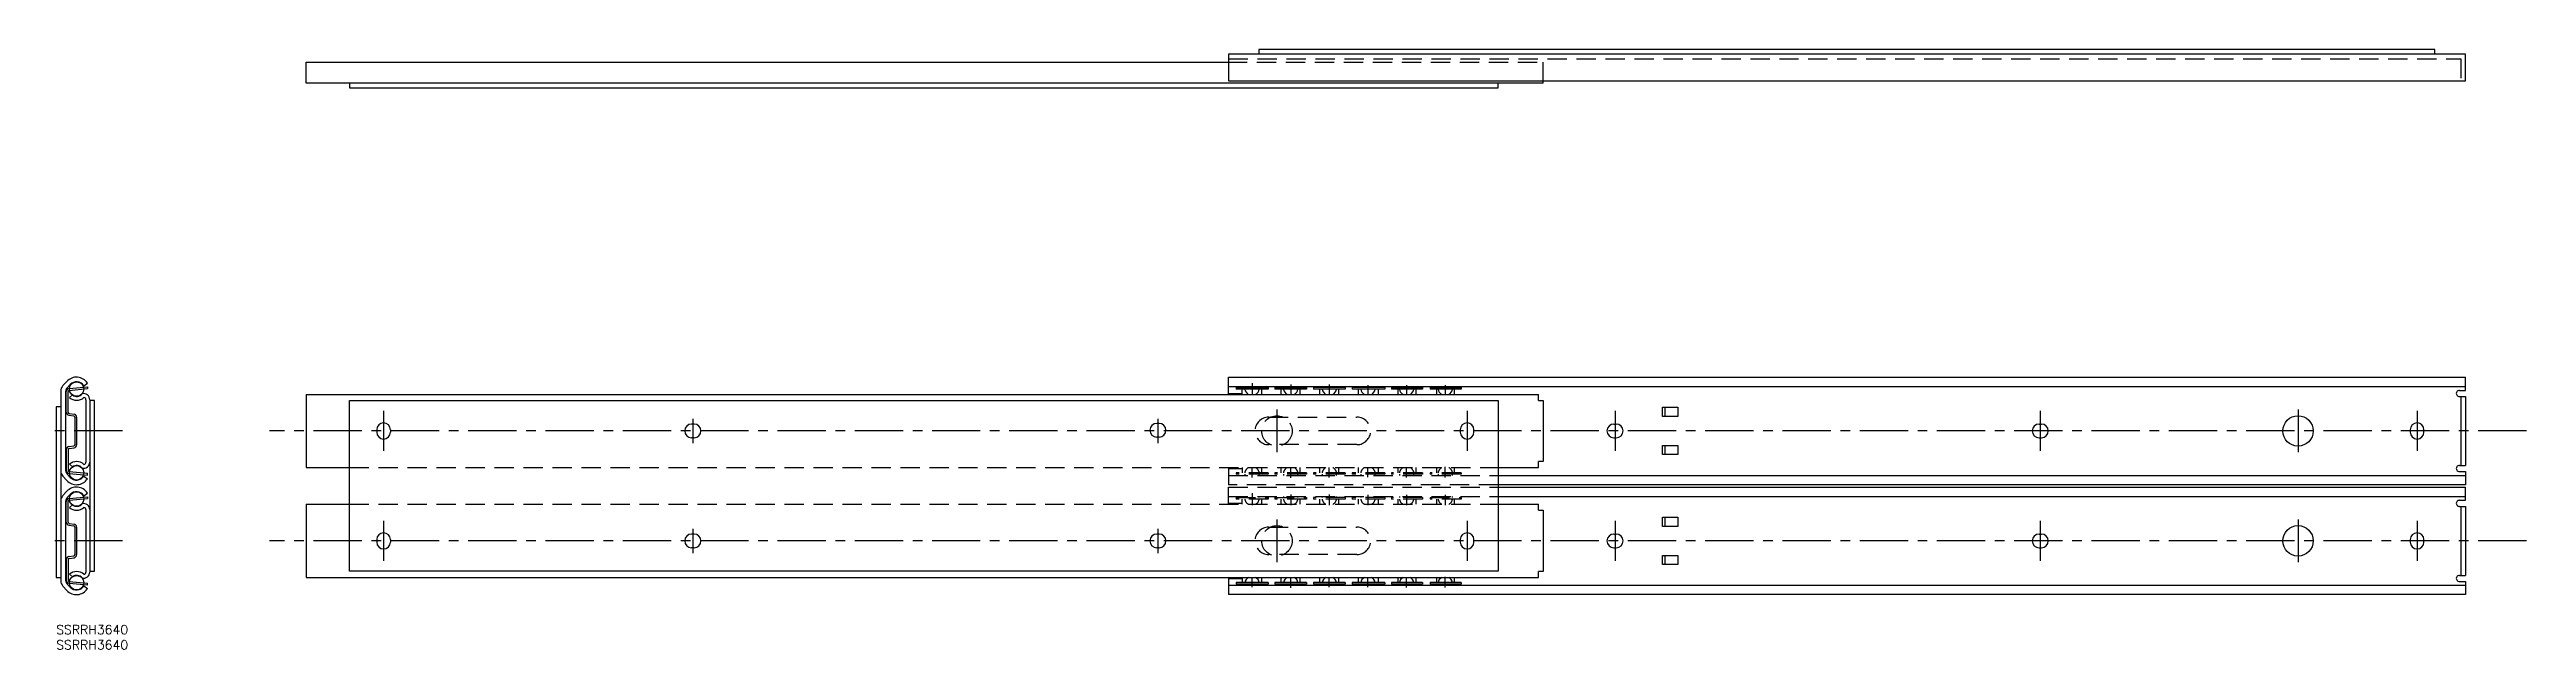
# Model space of a CAD drawing. Extents: x -2 to 812, y -8 to 189.
import ezdxf

# ---------------------------------------------------------------- set-up
doc = ezdxf.new("R2010")
doc.units = 0
doc.header["$LTSCALE"] = 0.5
doc.linetypes.add('CENTER', pattern=[50.8, 31.75, -6.35, 6.35, -6.35])
doc.linetypes.add('DASHED', pattern=[19.05, 12.7, -6.35])
for name, color, linetype in [('MSM_CENTER', 1, 'CENTER'), ('MSM_CONTINUOUS', 7, 'CONTINUOUS'), ('MSM_DASHED', 4, 'DASHED'), ('MSM_PART_NUMBER', 7, 'CONTINUOUS')]:
    doc.layers.add(name, color=color, linetype=linetype)
doc.styles.get("Standard").update_dxf_attribs({"font": 'txt.shx', "height": 3, "bigfont": 'bigfont.shx'})

# ---------------------------------------------------------------- blocks, each defined once
blk = doc.blocks.new('*U10')
at = {"layer": 'MSM_PART_NUMBER'}
blk.add_text('SSRRH3640', height=3, dxfattribs=at).set_placement((0, -3))
blk = doc.blocks.new('*U11')
at = {"layer": 'MSM_PART_NUMBER'}
blk.add_text('SSRRH3640', height=3, dxfattribs=at).set_placement((0, -8))

msp = doc.modelspace()

# ---------------------------------------------------------------- linework, layer by layer
at = {"layer": 'MSM_CENTER'}
for p, q in [((392.91, 79.45), (392.91, 75.49)), ((405.61, 78.98), (405.61, 75.49)), ((418.31, 78.98), (418.31, 75.49)), ((431.01, 78.82), (431.01, 75.49)), ((443.71, 78.82), (443.71, 75.49)), ((456.41, 78.82), (456.41, 75.49)), ((107.59, 70.31), (107.59, 57.19)), ((209.19, 67.75), (209.19, 59.75)), ((361.99, 67.75), (361.99, 59.75)), ((401.09, 70.75), (401.09, 56.75)), ((463.59, 70.31), (463.59, 57.19)), ((512.19, 70.31), (512.19, 57.19)), ((651.89, 70.31), (651.89, 57.19)), ((736.59, 70.75), (736.59, 56.75)), ((775.69, 70.31), (775.69, 57.19)), ((21.82, 63.75), (-2.18, 63.75)), ((811.64, 63.75), (70.05, 63.75)), ((392.91, 48.5), (392.91, 51.66)), ((405.61, 48.34), (405.61, 51.71)), ((418.31, 48.5), (418.31, 51.71)), ((431.01, 48.58), (431.01, 51.66)), ((443.71, 48.42), (443.71, 51.65)), ((456.41, 48.42), (456.41, 51.99)), ((392.91, 43.36), (392.91, 39.39)), ((405.61, 42.89), (405.61, 39.39)), ((418.31, 42.89), (418.31, 39.39)), ((431.01, 42.73), (431.01, 39.39)), ((443.71, 42.73), (443.71, 39.39)), ((456.41, 42.73), (456.41, 39.39)), ((107.59, 34.21), (107.59, 21.09)), ((401.09, 34.65), (401.09, 20.65)), ((463.59, 34.21), (463.59, 21.09)), ((512.19, 34.21), (512.19, 21.09)), ((651.89, 34.21), (651.89, 21.09)), ((736.59, 34.65), (736.59, 20.65)), ((775.69, 34.21), (775.69, 21.09)), ((21.82, 27.65), (-2.18, 27.65)), ((811.64, 27.65), (70.05, 27.65)), ((209.19, 31.65), (209.19, 23.65)), ((361.99, 31.65), (361.99, 23.65)), ((392.91, 12.4), (392.91, 15.56)), ((405.61, 12.25), (405.61, 15.62)), ((418.31, 12.4), (418.31, 15.62)), ((431.01, 12.48), (431.01, 15.56)), ((443.71, 12.33), (443.71, 15.56)), ((456.41, 12.33), (456.41, 15.89))]:
    msp.add_line(p, q, dxfattribs=at)
at = {"layer": 'MSM_CONTINUOUS'}
for p, q in [((791.59, 187.48), (385.19, 187.48)), ((385.19, 187.48), (385.19, 178.72)), ((781.59, 188.98), (395.19, 188.98)), ((395.19, 188.98), (395.19, 187.48)), ((781.59, 187.48), (781.59, 188.98)), ((791.59, 178.72), (791.59, 187.48)), ((82.19, 177.93), (82.19, 184.8)), ((82.19, 184.8), (384.99, 184.8)), ((488.59, 177.93), (82.19, 177.93)), ((96.39, 177.93), (96.39, 176.43)), ((96.39, 176.43), (473.74, 176.43)), ((385.19, 178.72), (791.59, 178.72)), ((473.74, 176.43), (473.74, 177.93)), ((488.59, 177.93), (488.59, 178.72)), ((385.19, 81.4), (791.59, 81.4)), ((385.19, 75.75), (385.19, 81.4)), ((791.59, 77.08), (791.59, 81.4)), ((1.5, 76.75), (1.5, 14.65)), ((2.24, 78.65), (3.51, 80.02)), ((3.02, 76.15), (3.02, 51.34)), ((3.33, 69.89), (3.33, 76.68)), ((3.77, 78.05), (4.63, 78.98)), ((3.93, 69.89), (3.93, 76.68)), ((4.24, 77.68), (10.27, 78.24)), ((4.29, 77.08), (10.33, 77.65)), ((4.34, 74.7), (5.31, 75.55)), ((9.06, 78.55), (10.3, 79.44)), ((9.78, 73.99), (9.78, 53.5)), ((10.33, 78.25), (10.33, 77.65)), ((11.05, 73.99), (11.05, 17.7)), ((12.55, 73.7), (11.05, 73.7)), ((12.55, 17.7), (12.55, 73.7)), ((82.19, 75.75), (487.04, 75.75)), ((82.19, 75.75), (82.19, 51.75)), ((96.39, 17.7), (96.39, 73.7)), ((96.39, 73.7), (473.74, 73.7)), ((385.19, 78.33), (791.59, 78.33)), ((385.19, 76.08), (389.69, 76.08)), ((387.66, 77.97), (398.16, 77.97)), ((387.66, 77.97), (387.66, 77.47)), ((398.16, 77.47), (387.66, 77.47)), ((389.69, 75.75), (389.69, 77.47)), ((396.08, 75.75), (396.08, 77.47)), ((398.16, 77.97), (398.16, 77.47)), ((400.36, 77.97), (410.86, 77.97)), ((400.36, 77.97), (400.36, 77.47)), ((410.86, 77.47), (400.36, 77.47)), ((402.43, 77.47), (402.43, 75.75)), ((408.78, 75.75), (408.78, 77.47)), ((410.86, 77.97), (410.86, 77.47)), ((423.56, 77.97), (413.06, 77.97)), ((413.06, 77.97), (413.06, 77.47)), ((423.56, 77.47), (413.06, 77.47)), ((415.13, 77.47), (415.13, 75.75)), ((421.48, 75.75), (421.48, 77.47)), ((423.56, 77.97), (423.56, 77.47)), ((436.54, 77.97), (425.76, 77.97)), ((425.76, 77.97), (425.76, 77.47)), ((436.54, 77.47), (425.76, 77.47)), ((427.83, 77.47), (427.83, 75.75)), ((434.46, 75.75), (434.46, 77.47)), ((436.54, 77.97), (436.54, 77.47)), ((438.74, 77.97), (448.96, 77.97)), ((438.74, 77.97), (438.74, 77.47)), ((448.96, 77.47), (438.74, 77.47)), ((440.81, 77.47), (440.81, 75.75)), ((446.88, 75.75), (446.88, 77.47)), ((448.96, 77.97), (448.96, 77.47)), ((451.44, 77.97), (461.66, 77.97)), ((451.44, 77.97), (451.44, 77.47)), ((461.66, 77.47), (451.44, 77.47)), ((453.51, 77.47), (453.51, 75.75)), ((459.3, 77.47), (459.3, 75.75)), ((461.66, 77.97), (461.66, 77.47)), ((473.74, 73.7), (473.74, 17.7)), ((487.04, 73.78), (487.04, 75.75)), ((487.04, 73.78), (488.59, 73.78)), ((488.59, 73.78), (488.59, 53.72)), ((789.65, 77.08), (791.59, 77.08)), ((789.65, 75.08), (791.59, 75.08)), ((790.04, 75.08), (790.04, 52.42)), ((791.59, 75.08), (791.59, 52.42)), ((1.5, 71.66), (0, 71.66)), ((0, 71.66), (0, 15.66)), ((4.19, 68.9), (5.79, 68.68)), ((4.27, 69.5), (5.87, 69.27)), ((6.13, 68.28), (6.13, 59.21)), ((6.73, 68.28), (6.73, 59.21)), ((209.59, 66), (208.79, 66)), ((362.39, 66.22), (361.59, 66.22)), ((511.79, 66), (512.59, 66)), ((527.79, 71.5), (532.79, 71.5)), ((527.79, 68.5), (527.79, 71.5)), ((532.79, 68.5), (527.79, 68.5)), ((528.54, 71.5), (528.54, 68.5)), ((532.79, 71.5), (532.79, 68.5)), ((651.49, 66), (652.29, 66)), ((1.5, 63.75), (1.5, 53.5)), ((3.33, 57.6), (3.33, 50.81)), ((3.93, 57.6), (3.93, 50.81)), ((4.19, 58.59), (5.79, 58.82)), ((4.27, 58), (5.87, 58.22)), ((11.05, 63.75), (11.05, 53.5)), ((105.34, 64.15), (105.34, 63.35)), ((109.84, 64.15), (109.84, 63.35)), ((209.59, 61.5), (208.79, 61.5)), ((362.39, 61.72), (361.59, 61.72)), ((461.34, 64.15), (461.34, 63.35)), ((465.84, 63.35), (465.84, 64.15)), ((511.79, 61.5), (512.59, 61.5)), ((527.79, 59), (532.79, 59)), ((527.79, 56), (527.79, 59)), ((528.54, 59), (528.54, 56)), ((532.79, 59), (532.79, 56)), ((651.49, 61.5), (652.29, 61.5)), ((773.44, 64.15), (773.44, 63.35)), ((777.94, 63.35), (777.94, 64.15)), ((2.24, 48.85), (3.51, 47.48)), ((3.77, 49.45), (4.63, 48.51)), ((4.24, 49.82), (10.27, 49.25)), ((4.29, 50.41), (10.33, 49.85)), ((4.34, 52.8), (5.31, 51.95)), ((9.06, 48.95), (10.3, 48.06)), ((10.33, 49.25), (10.33, 49.85)), ((82.19, 51.75), (96.39, 51.75)), ((473.74, 51.75), (487.04, 51.75)), ((473.74, 49.16), (791.59, 49.16)), ((487.04, 51.75), (487.04, 53.72)), ((488.59, 53.72), (487.04, 53.72)), ((532.79, 56), (527.79, 56)), ((789.65, 52.42), (791.59, 52.42)), ((789.65, 50.42), (791.59, 50.42)), ((791.59, 50.42), (791.59, 46.1)), ((2.24, 42.55), (3.51, 43.92)), ((3.77, 41.96), (4.63, 42.89)), ((4.24, 41.58), (10.27, 42.15)), ((4.29, 40.99), (10.33, 41.55)), ((9.06, 42.45), (10.3, 43.34)), ((10.33, 42.16), (10.33, 41.55)), ((791.59, 46.1), (473.74, 46.1)), ((473.74, 45.3), (791.59, 45.3)), ((473.74, 42.24), (791.59, 42.24)), ((789.65, 40.98), (791.59, 40.98)), ((791.59, 40.98), (791.59, 45.3)), ((3.02, 40.06), (3.02, 15.25)), ((3.33, 33.8), (3.33, 40.59)), ((3.93, 33.8), (3.93, 40.59)), ((4.19, 32.81), (5.79, 32.58)), ((4.27, 33.4), (5.87, 33.18)), ((4.34, 38.6), (5.31, 39.45)), ((9.78, 37.9), (9.78, 17.41)), ((82.19, 39.65), (96.39, 39.65)), ((82.19, 39.65), (82.19, 15.66)), ((473.74, 39.65), (487.04, 39.65)), ((487.04, 37.68), (487.04, 39.65)), ((487.04, 37.68), (488.59, 37.68)), ((488.59, 37.68), (488.59, 17.63)), ((527.79, 35.4), (532.79, 35.4)), ((527.79, 32.4), (527.79, 35.4)), ((528.54, 35.4), (528.54, 32.4)), ((532.79, 35.4), (532.79, 32.4)), ((789.65, 38.98), (791.59, 38.98)), ((790.04, 38.98), (790.04, 16.33)), ((791.59, 38.98), (791.59, 16.33)), ((1.5, 27.65), (1.5, 17.41)), ((6.13, 32.19), (6.13, 23.12)), ((6.73, 32.19), (6.73, 23.12)), ((11.05, 27.65), (11.05, 17.41)), ((105.34, 28.05), (105.34, 27.25)), ((109.84, 28.05), (109.84, 27.25)), ((209.59, 29.9), (208.79, 29.9)), ((209.59, 25.4), (208.79, 25.4)), ((362.39, 29.9), (361.59, 29.9)), ((362.39, 25.4), (361.59, 25.4)), ((461.34, 28.05), (461.34, 27.25)), ((465.84, 27.25), (465.84, 28.05)), ((511.79, 29.9), (512.59, 29.9)), ((511.79, 25.4), (512.59, 25.4)), ((532.79, 32.4), (527.79, 32.4)), ((651.49, 29.9), (652.29, 29.9)), ((651.49, 25.4), (652.29, 25.4)), ((773.44, 28.05), (773.44, 27.25)), ((777.94, 27.25), (777.94, 28.05)), ((3.33, 21.51), (3.33, 14.72)), ((3.93, 21.51), (3.93, 14.72)), ((4.19, 22.5), (5.79, 22.72)), ((4.27, 21.9), (5.87, 22.13)), ((4.34, 16.7), (5.31, 15.85)), ((11.05, 17.7), (12.55, 17.7)), ((473.74, 17.7), (96.39, 17.7)), ((487.04, 15.66), (487.04, 17.63)), ((488.59, 17.63), (487.04, 17.63)), ((527.79, 22.9), (532.79, 22.9)), ((527.79, 19.9), (527.79, 22.9)), ((532.79, 19.9), (527.79, 19.9)), ((528.54, 22.9), (528.54, 19.9)), ((532.79, 22.9), (532.79, 19.9)), ((789.65, 16.33), (791.59, 16.33)), ((0, 15.66), (1.5, 15.66)), ((2.24, 12.75), (3.51, 11.38)), ((3.77, 13.35), (4.63, 12.42)), ((4.24, 13.72), (10.27, 13.16)), ((4.29, 14.32), (10.33, 13.75)), ((9.06, 12.85), (10.3, 11.96)), ((10.33, 13.15), (10.33, 13.75)), ((82.19, 15.66), (487.04, 15.66)), ((385.19, 15.66), (385.19, 10)), ((385.19, 15.33), (389.69, 15.33)), ((385.19, 13.07), (791.59, 13.07)), ((791.59, 10), (385.19, 10)), ((387.66, 13.93), (387.66, 13.43)), ((398.16, 13.93), (387.66, 13.93)), ((398.16, 13.43), (387.66, 13.43)), ((389.69, 15.66), (389.69, 13.93)), ((396.08, 13.93), (396.08, 15.66)), ((398.16, 13.93), (398.16, 13.43)), ((400.36, 13.93), (400.36, 13.43)), ((410.86, 13.93), (400.36, 13.93)), ((410.86, 13.43), (400.36, 13.43)), ((402.43, 15.66), (402.43, 13.93)), ((408.78, 13.93), (408.78, 15.66)), ((410.86, 13.93), (410.86, 13.43)), ((413.06, 13.93), (413.06, 13.43)), ((423.56, 13.93), (413.06, 13.93)), ((423.56, 13.43), (413.06, 13.43)), ((415.13, 15.66), (415.13, 13.93)), ((421.48, 13.93), (421.48, 15.66)), ((423.56, 13.93), (423.56, 13.43)), ((425.76, 13.93), (425.76, 13.43)), ((436.54, 13.93), (425.76, 13.93)), ((436.54, 13.43), (425.76, 13.43)), ((427.83, 15.66), (427.83, 13.93)), ((434.46, 13.93), (434.46, 15.66)), ((436.54, 13.93), (436.54, 13.43)), ((448.96, 13.43), (438.73, 13.43)), ((438.74, 13.93), (438.74, 13.43)), ((448.96, 13.93), (438.74, 13.93)), ((440.81, 15.66), (440.81, 13.93)), ((446.88, 13.93), (446.88, 15.66)), ((448.96, 13.93), (448.96, 13.43)), ((461.66, 13.43), (451.43, 13.43)), ((451.44, 13.93), (451.44, 13.43)), ((461.66, 13.93), (451.44, 13.93)), ((453.51, 15.66), (453.51, 13.93)), ((459.3, 15.66), (459.3, 13.93)), ((461.66, 13.93), (461.66, 13.43)), ((789.65, 14.33), (791.59, 14.33)), ((791.59, 14.33), (791.59, 10))]:
    msp.add_line(p, q, dxfattribs=at)
for centre, radius in [((6.73, 77.5), 2.38), ((736.59, 63.75), 5), ((6.73, 50), 2.38), ((6.73, 41.4), 2.38), ((736.59, 27.65), 5), ((6.73, 13.91), 2.38)]:
    msp.add_circle(centre, radius, dxfattribs=at)
for centre, radius, start, end in [((6.68, 77.08), 4.32, 33.07207, 137.1988), ((4.29, 76.75), 2.79, 137.2012, 179.9998), ((5.81, 76.15), 2.79, 137.19641, 180.00469), ((4.33, 76.68), 1, 95.3513, 179.9995), ((4.33, 76.68), 0.4, 95.3574, 179.9987), ((6.73, 77.5), 3.68, 229.50217, 310.91789), ((6.68, 77.08), 2.8, 31.64973, 137.2015), ((6.73, 77.5), 2.41, 233.9299, 319.4979), ((9.05, 73.99), 2, 0, 104.10787), ((9.05, 73.99), 0.73, 0.01475, 82.89588), ((392.91, 77.84), 2.4, 168.2886, 176.95356), ((392.91, 77.84), 2.4, 188.92769, 240.85383), ((392.91, 77.84), 2.4, 299.14617, 351.07231), ((392.91, 77.84), 2.4, 3.04644, 11.7114), ((405.61, 77.84), 2.4, 168.2886, 176.95356), ((405.61, 77.84), 2.4, 188.92769, 240.85383), ((405.61, 77.84), 2.4, 299.14617, 351.07231), ((405.61, 77.84), 2.4, 3.04644, 11.7114), ((418.31, 77.84), 2.4, 168.2886, 176.95356), ((418.31, 77.84), 2.4, 188.92769, 240.85383), ((418.31, 77.84), 2.4, 299.14617, 351.07231), ((418.31, 77.84), 2.4, 3.04644, 11.7114), ((431.01, 77.84), 2.4, 168.2886, 176.95356), ((431.01, 77.84), 2.4, 188.92769, 240.85383), ((431.01, 77.84), 2.4, 299.14617, 351.07231), ((431.01, 77.84), 2.4, 3.04644, 11.7114), ((443.71, 77.84), 2.4, 168.2886, 176.95356), ((443.71, 77.84), 2.4, 188.92769, 240.85383), ((443.71, 77.84), 2.4, 299.14617, 351.07231), ((443.71, 77.84), 2.4, 3.04644, 11.7114), ((456.41, 77.84), 2.4, 168.2886, 176.95356), ((456.41, 77.84), 2.4, 188.92769, 240.85383), ((456.41, 77.84), 2.4, 299.14617, 351.07231), ((456.41, 77.84), 2.4, 3.04644, 11.7114), ((789.59, 76.08), 1, 86.12185, 273.87815), ((4.33, 69.89), 1, 180, 261.874), ((4.33, 69.89), 0.4, 179.9987, 261.8926), ((5.73, 68.28), 0.4, 0.0013, 81.893), ((5.73, 68.28), 1, 0, 81.8732), ((107.59, 64.15), 2.25, 0, 180), ((208.79, 63.75), 2.25, 90, 270), ((209.59, 63.75), 2.25, 270, 90), ((361.59, 63.97), 2.25, 90, 270), ((362.39, 63.97), 2.25, 270, 90), ((463.59, 64.15), 2.25, 0, 180), ((511.79, 63.75), 2.25, 90, 270), ((512.59, 63.75), 2.25, 270, 90), ((651.49, 63.75), 2.25, 90, 270), ((652.29, 63.75), 2.25, 270, 90), ((775.69, 64.15), 2.25, 0, 180), ((4.33, 57.6), 1, 98.126, 179.9995), ((4.33, 57.6), 0.4, 98.1052, 179.9987), ((5.73, 59.21), 0.4, 278.1054, 0.0013), ((5.73, 59.21), 1, 278.1263, 0.0005), ((107.59, 63.35), 2.25, 180, 0), ((463.59, 63.35), 2.25, 180, 0), ((775.69, 63.35), 2.25, 180, 0), ((4.29, 50.74), 2.79, 180, 222.8005), ((5.81, 51.34), 2.79, 180, 222.8006), ((4.33, 50.81), 1, 180, 264.6491), ((4.33, 50.81), 0.4, 179.9987, 264.6401), ((6.73, 50), 3.68, 49.08109, 130.4979), ((6.68, 50.41), 2.8, 222.7998, 328.35219), ((6.73, 50), 2.41, 40.5045, 126.0686), ((9.05, 53.5), 2, 255.88972, 0.0003), ((9.05, 53.5), 0.73, 277.1083, 0.0007), ((789.59, 51.42), 1, 86.12185, 273.87815), ((4.29, 40.66), 2.79, 137.2012, 179.9998), ((5.81, 40.06), 2.79, 137.19641, 180.00469), ((4.33, 40.59), 1, 95.3513, 179.9995), ((6.68, 50.41), 4.32, 222.8007, 326.9282), ((6.68, 40.99), 4.32, 33.07207, 137.1988), ((4.33, 40.59), 0.4, 95.3574, 179.9987), ((6.68, 40.99), 2.8, 31.64973, 137.2015), ((789.59, 39.98), 1, 86.12185, 273.87815), ((4.33, 33.8), 1, 180, 261.874), ((4.33, 33.8), 0.4, 179.9987, 261.8926), ((6.73, 41.4), 3.68, 229.50217, 310.91789), ((6.73, 41.4), 2.41, 233.9299, 319.4979), ((5.73, 32.19), 0.4, 0.0013, 81.893), ((5.73, 32.19), 1, 0, 81.8732), ((9.05, 37.9), 2, 0, 104.10787), ((9.05, 37.9), 0.73, 0.01475, 82.89588), ((107.59, 28.05), 2.25, 0, 180), ((107.59, 27.25), 2.25, 180, 0), ((208.79, 27.65), 2.25, 90, 270), ((209.59, 27.65), 2.25, 270, 90), ((361.59, 27.65), 2.25, 90, 270), ((362.39, 27.65), 2.25, 270, 90), ((463.59, 28.05), 2.25, 0, 180), ((463.59, 27.25), 2.25, 180, 0), ((511.79, 27.65), 2.25, 90, 270), ((512.59, 27.65), 2.25, 270, 90), ((651.49, 27.65), 2.25, 90, 270), ((652.29, 27.65), 2.25, 270, 90), ((775.69, 28.05), 2.25, 0, 180), ((775.69, 27.25), 2.25, 180, 0), ((4.33, 21.51), 1, 98.126, 179.9995), ((4.33, 21.51), 0.4, 98.1052, 179.9987), ((6.73, 13.91), 3.68, 49.08109, 130.4979), ((6.73, 13.91), 2.41, 40.5045, 126.0686), ((5.73, 23.12), 0.4, 278.1054, 0.0013), ((5.73, 23.12), 1, 278.1263, 0.0005), ((9.05, 17.41), 2, 255.88972, 0.0003), ((9.05, 17.41), 0.73, 277.1083, 0.0007), ((789.59, 15.33), 1, 86.12185, 273.87815), ((4.29, 14.65), 2.79, 180, 222.8005), ((5.81, 15.25), 2.79, 180, 222.8006), ((4.33, 14.72), 1, 180, 264.6491), ((6.68, 14.32), 4.32, 222.8007, 326.9282), ((4.33, 14.72), 0.4, 179.9987, 264.6401), ((6.68, 14.32), 2.8, 222.7998, 328.35219), ((392.91, 13.56), 2.4, 183.04647, 191.7834), ((392.91, 13.56), 2.4, 119.14619, 171.07233), ((392.91, 13.56), 2.4, 8.92767, 60.85381), ((392.91, 13.56), 2.4, 348.2166, 356.95353), ((405.61, 13.56), 2.4, 183.04647, 191.7834), ((405.61, 13.56), 2.4, 119.14618, 171.07233), ((405.61, 13.56), 2.4, 8.92767, 60.85382), ((405.61, 13.56), 2.4, 348.2166, 356.95353), ((418.31, 13.56), 2.4, 183.04647, 191.7834), ((418.31, 13.56), 2.4, 119.14618, 171.07233), ((418.31, 13.56), 2.4, 8.92767, 60.85382), ((418.31, 13.56), 2.4, 348.2166, 356.95353), ((431.01, 13.56), 2.4, 183.04647, 191.7834), ((431.01, 13.56), 2.4, 119.14618, 171.07233), ((431.01, 13.56), 2.4, 8.92767, 60.85382), ((431.01, 13.56), 2.4, 348.2166, 356.95353), ((443.71, 13.56), 2.4, 183.04647, 191.7834), ((443.71, 13.56), 2.4, 119.14618, 171.07233), ((443.71, 13.56), 2.4, 8.92767, 60.85382), ((443.71, 13.56), 2.4, 348.2166, 356.95353), ((456.41, 13.56), 2.4, 183.04647, 191.7834), ((456.41, 13.56), 2.4, 119.14618, 171.07233), ((456.41, 13.56), 2.4, 8.92767, 60.85382), ((456.41, 13.56), 2.4, 348.2166, 356.95353)]:
    msp.add_arc(centre, radius, start, end, dxfattribs=at)
at = {"layer": 'MSM_DASHED'}
for p, q in [((384.99, 184.8), (488.59, 184.8)), ((385.19, 185.96), (790.04, 185.96)), ((488.59, 178.72), (488.59, 184.8)), ((790.04, 185.96), (790.04, 178.72)), ((398.39, 68.25), (427.39, 68.25)), ((427.39, 59.25), (398.39, 59.25)), ((96.39, 51.75), (473.74, 51.75)), ((385.19, 51.75), (385.19, 46.1)), ((385.19, 51.42), (389.69, 51.42)), ((385.19, 49.16), (473.74, 49.16)), ((387.66, 50.03), (387.66, 49.53)), ((398.16, 50.03), (387.66, 50.03)), ((398.16, 49.53), (387.66, 49.53)), ((389.69, 51.75), (389.69, 50.03)), ((396.08, 50.03), (396.08, 51.75)), ((398.16, 50.03), (398.16, 49.53)), ((400.36, 50.03), (400.36, 49.53)), ((410.86, 50.03), (400.36, 50.03)), ((410.86, 49.53), (400.36, 49.53)), ((402.43, 51.75), (402.43, 50.03)), ((408.78, 50.03), (408.78, 51.75)), ((410.86, 50.03), (410.86, 49.53)), ((413.06, 50.03), (413.06, 49.53)), ((423.56, 50.03), (413.06, 50.03)), ((423.56, 49.53), (413.06, 49.53)), ((415.13, 51.75), (415.13, 50.03)), ((421.48, 50.03), (421.48, 51.75)), ((423.56, 50.03), (423.56, 49.53)), ((425.76, 50.03), (425.76, 49.53)), ((436.54, 50.03), (425.76, 50.03)), ((436.54, 49.53), (425.76, 49.53)), ((427.83, 51.75), (427.83, 50.03)), ((434.46, 50.03), (434.46, 51.75)), ((436.54, 50.03), (436.54, 49.53)), ((438.74, 50.03), (438.74, 49.53)), ((448.96, 50.03), (438.74, 50.03)), ((448.96, 49.53), (438.74, 49.53)), ((440.81, 51.75), (440.81, 50.03)), ((446.88, 50.03), (446.88, 51.75)), ((448.96, 50.03), (448.96, 49.53)), ((461.66, 49.53), (451.43, 49.53)), ((451.44, 50.03), (451.44, 49.53)), ((461.66, 50.03), (451.44, 50.03)), ((453.51, 51.75), (453.51, 50.03)), ((459.3, 51.75), (459.3, 50.03)), ((461.66, 50.03), (461.66, 49.53)), ((473.74, 46.1), (385.19, 46.1)), ((385.19, 45.3), (473.74, 45.3)), ((385.19, 39.65), (385.19, 45.3)), ((385.19, 42.24), (473.74, 42.24)), ((387.66, 41.88), (398.16, 41.88)), ((387.66, 41.88), (387.66, 41.38)), ((398.16, 41.38), (387.66, 41.38)), ((389.69, 39.65), (389.69, 41.38)), ((396.08, 39.65), (396.08, 41.38)), ((398.16, 41.88), (398.16, 41.38)), ((400.36, 41.88), (410.86, 41.88)), ((400.36, 41.88), (400.36, 41.38)), ((410.86, 41.38), (400.36, 41.38)), ((402.43, 41.38), (402.43, 39.65)), ((408.78, 39.65), (408.78, 41.38)), ((410.86, 41.88), (410.86, 41.38)), ((423.56, 41.88), (413.06, 41.88)), ((413.06, 41.88), (413.06, 41.38)), ((423.56, 41.38), (413.06, 41.38)), ((415.13, 41.38), (415.13, 39.65)), ((421.48, 39.65), (421.48, 41.38)), ((423.56, 41.88), (423.56, 41.38)), ((436.54, 41.88), (425.76, 41.88)), ((425.76, 41.88), (425.76, 41.38)), ((436.54, 41.38), (425.76, 41.38)), ((427.83, 41.38), (427.83, 39.65)), ((434.46, 39.65), (434.46, 41.38)), ((436.54, 41.88), (436.54, 41.38)), ((448.96, 41.88), (438.74, 41.88)), ((438.74, 41.88), (438.74, 41.38)), ((448.96, 41.38), (438.74, 41.38)), ((440.81, 41.38), (440.81, 39.65)), ((446.88, 39.65), (446.88, 41.38)), ((448.96, 41.88), (448.96, 41.38)), ((451.44, 41.88), (461.66, 41.88)), ((451.44, 41.88), (451.44, 41.38)), ((461.66, 41.38), (451.44, 41.38)), ((453.51, 41.38), (453.51, 39.65)), ((459.3, 41.38), (459.3, 39.65)), ((461.66, 41.88), (461.66, 41.38)), ((96.39, 39.65), (473.74, 39.65)), ((385.19, 39.98), (389.69, 39.98)), ((398.39, 32.15), (427.39, 32.15)), ((427.39, 23.15), (398.39, 23.15))]:
    msp.add_line(p, q, dxfattribs=at)
for centre in [(401.09, 63.75), (401.09, 27.65)]:
    msp.add_circle(centre, 5, dxfattribs=at)
for centre, radius, start, end in [((398.39, 63.75), 4.5, 90, 270), ((427.39, 63.75), 4.5, 270, 90), ((392.91, 49.65), 2.4, 183.04647, 191.7834), ((392.91, 49.65), 2.4, 119.14619, 171.07233), ((392.91, 49.65), 2.4, 8.92767, 60.85381), ((392.91, 49.65), 2.4, 348.2166, 356.95353), ((405.61, 49.65), 2.4, 183.04647, 191.7834), ((405.61, 49.65), 2.4, 119.14619, 171.07233), ((405.61, 49.65), 2.4, 8.92767, 60.85382), ((405.61, 49.65), 2.4, 348.2166, 356.95353), ((418.31, 49.65), 2.4, 183.04647, 191.7834), ((418.31, 49.65), 2.4, 119.14618, 171.07233), ((418.31, 49.65), 2.4, 8.92767, 60.85382), ((418.31, 49.65), 2.4, 348.2166, 356.95353), ((431.01, 49.65), 2.4, 183.04647, 191.7834), ((431.01, 49.65), 2.4, 119.14618, 171.07233), ((431.01, 49.65), 2.4, 8.92767, 60.85382), ((431.01, 49.65), 2.4, 348.2166, 356.95353), ((443.71, 49.65), 2.4, 183.04647, 191.7834), ((443.71, 49.65), 2.4, 119.14618, 171.07233), ((443.71, 49.65), 2.4, 8.92767, 60.85382), ((443.71, 49.65), 2.4, 348.2166, 356.95353), ((456.41, 49.65), 2.4, 183.04647, 191.7834), ((456.41, 49.65), 2.4, 119.14618, 171.07233), ((456.41, 49.65), 2.4, 8.92767, 60.85382), ((456.41, 49.65), 2.4, 348.2166, 356.95353), ((392.91, 41.75), 2.4, 168.2886, 176.95356), ((392.91, 41.75), 2.4, 188.92769, 240.85383), ((392.91, 41.75), 2.4, 299.14617, 351.07231), ((392.91, 41.75), 2.4, 3.04644, 11.7114), ((405.61, 41.75), 2.4, 168.2886, 176.95356), ((405.61, 41.75), 2.4, 188.92769, 240.85383), ((405.61, 41.75), 2.4, 299.14617, 351.07231), ((405.61, 41.75), 2.4, 3.04644, 11.7114), ((418.31, 41.75), 2.4, 168.2886, 176.95356), ((418.31, 41.75), 2.4, 188.92769, 240.85383), ((418.31, 41.75), 2.4, 299.14617, 351.07231), ((418.31, 41.75), 2.4, 3.04644, 11.7114), ((431.01, 41.75), 2.4, 168.2886, 176.95356), ((431.01, 41.75), 2.4, 188.92769, 240.85383), ((431.01, 41.75), 2.4, 299.14617, 351.07231), ((431.01, 41.75), 2.4, 3.04644, 11.7114), ((443.71, 41.75), 2.4, 168.2886, 176.95356), ((443.71, 41.75), 2.4, 188.92769, 240.85383), ((443.71, 41.75), 2.4, 299.14617, 351.07231), ((443.71, 41.75), 2.4, 3.04644, 11.7114), ((456.41, 41.75), 2.4, 168.2886, 176.95356), ((456.41, 41.75), 2.4, 188.92769, 240.85383), ((456.41, 41.75), 2.4, 299.14617, 351.07231), ((456.41, 41.75), 2.4, 3.04644, 11.7114), ((398.39, 27.65), 4.5, 90, 270), ((427.39, 27.65), 4.5, 270, 90)]:
    msp.add_arc(centre, radius, start, end, dxfattribs=at)

# ---------------------------------------------------------------- block references
at = {"layer": 'MSM_CONTINUOUS'}
for name in ['*U10', '*U11']:
    msp.add_blockref(name, (0, 0), dxfattribs=at)

doc.saveas('drawing.dxf')
